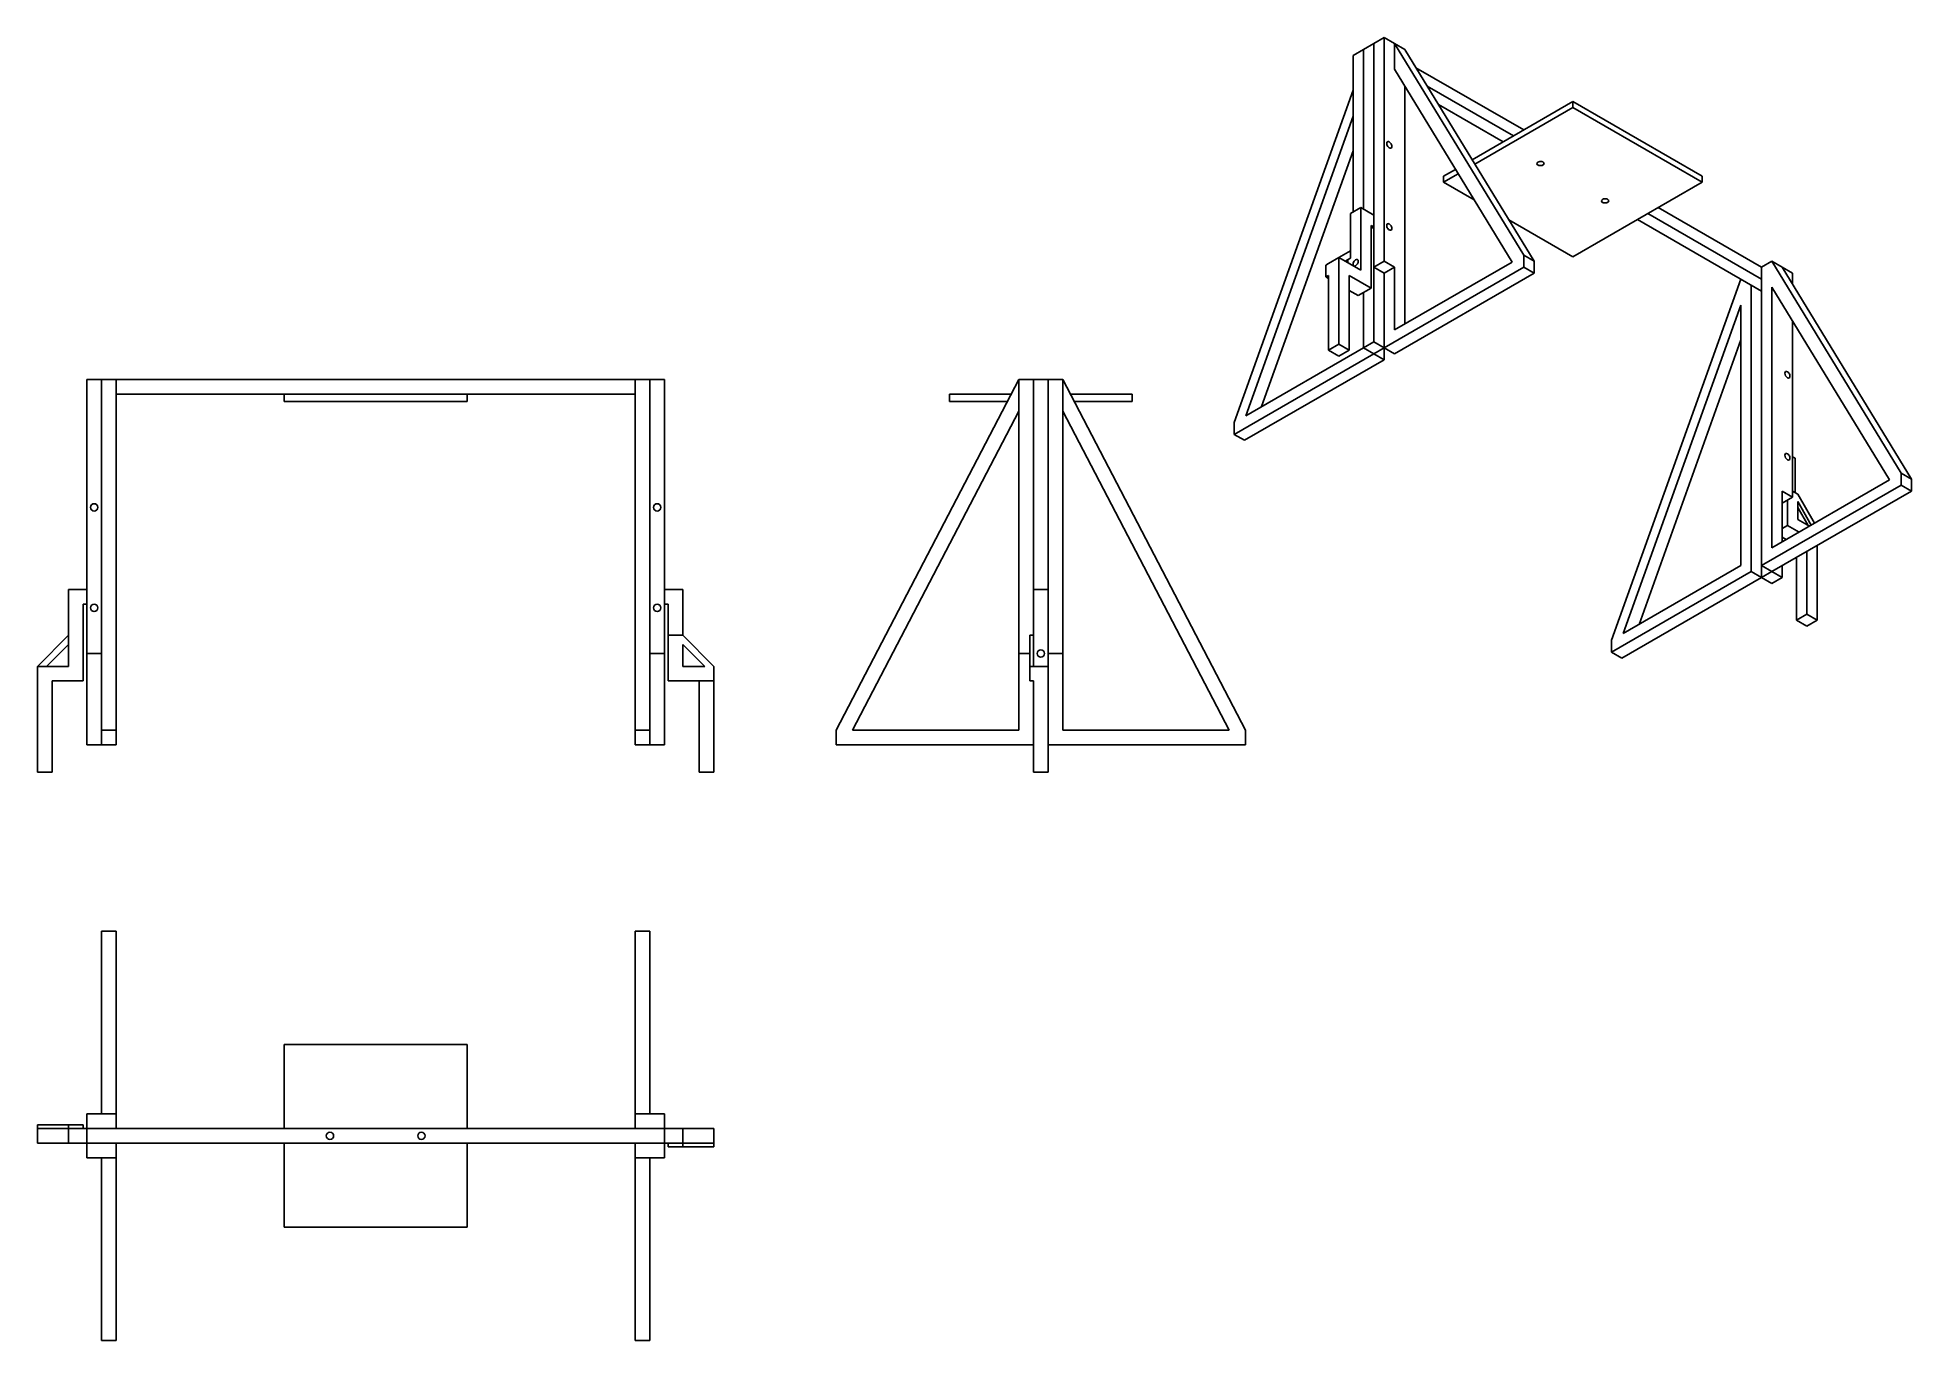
# Model space of a CAD drawing. Header units: millimetres. Extents: x 51 to 564, y 37 to 394.
import ezdxf

# ---------------------------------------------------------------- set-up
doc = ezdxf.new("R2010")
doc.units = ezdxf.units.MM
for name, color, linetype in [('ProjItem', 7, 'CONTINUOUS'), ('ProjItem001', 7, 'CONTINUOUS'), ('ProjItem002', 7, 'CONTINUOUS'), ('View', 7, 'CONTINUOUS')]:
    doc.layers.add(name, color=color, linetype=linetype)

msp = doc.modelspace()

# ---------------------------------------------------------------- linework, layer by layer
at = {"layer": 'ProjItem'}
for p, q in [((411.24, 388.89), (414.07, 390.52)), ((416.89, 392.15), (414.07, 390.52)), ((414.07, 346.84), (414.07, 390.52)), ((414.07, 390.52), (414.07, 346.84)), ((419.72, 393.79), (416.89, 392.15)), ((416.89, 310.5), (416.89, 392.15)), ((416.89, 392.15), (416.89, 330.92)), ((422.55, 392.15), (419.72, 393.79)), ((419.72, 332.55), (419.72, 393.79)), ((425.38, 390.52), (422.55, 392.15)), ((422.55, 392.15), (457.91, 334.18)), ((422.55, 392.15), (422.55, 385.08)), ((425.38, 390.52), (460.73, 332.55)), ((411.24, 346.02), (411.24, 388.89)), ((422.55, 385.08), (454.72, 332.34)), ((428.45, 385.48), (457.91, 368.47)), ((411.24, 379.35), (378.71, 288.46)), ((425.38, 380.44), (425.38, 315.4)), ((431.53, 380.44), (455.08, 366.84)), ((434.6, 375.4), (452.25, 365.21)), ((471.34, 376.23), (443.79, 360.33)), ((471.34, 374.6), (444.53, 359.12)), ((471.34, 374.6), (471.34, 376.23)), ((506.7, 355.82), (471.34, 376.23)), ((506.7, 354.19), (471.34, 374.6)), ((411.24, 372.28), (381.9, 290.3)), ((411.24, 362.74), (386.2, 292.78)), ((439.25, 357.7), (435.99, 355.82)), ((439.99, 356.49), (435.99, 354.19)), ((435.99, 354.19), (435.99, 355.82)), ((435.99, 354.19), (444.33, 349.37)), ((471.34, 333.77), (506.7, 354.19)), ((506.7, 354.19), (506.7, 355.82)), ((413.36, 347.25), (410.53, 345.61)), ((410.53, 345.61), (410.53, 335.41)), ((413.36, 347.25), (413.36, 330.1)), ((416.89, 345.2), (413.36, 347.25)), ((416.89, 345.2), (416.89, 341.94)), ((453.82, 343.89), (471.34, 333.77)), ((489.02, 343.98), (522.96, 324.38)), ((491.85, 345.61), (522.96, 327.65)), ((494.68, 347.25), (522.96, 330.92)), ((416.19, 325.2), (416.19, 342.35)), ((416.19, 342.35), (416.89, 341.94)), ((416.89, 341.94), (416.19, 341.53)), ((407.35, 333.57), (404.52, 331.94)), ((410.53, 335.41), (407.35, 333.57)), ((413.36, 330.1), (407.35, 333.57)), ((407.35, 333.57), (407.35, 309.89)), ((409.12, 332.55), (410.53, 333.36)), ((410.53, 335.41), (410.53, 333.36)), ((460.73, 332.55), (457.91, 334.18)), ((457.91, 330.92), (457.91, 334.18)), ((404.52, 331.94), (403.81, 331.53)), ((403.81, 328.26), (403.81, 331.53)), ((404.52, 328.67), (403.81, 328.26)), ((404.52, 327.85), (403.81, 328.26)), ((404.52, 328.67), (404.52, 308.26)), ((409.82, 332.96), (409.82, 332.14)), ((410.18, 308.26), (410.18, 328.67)), ((410.18, 328.67), (416.19, 325.2)), ((416.89, 330.92), (419.72, 332.55)), ((419.72, 329.28), (416.89, 330.92)), ((422.55, 330.92), (419.72, 332.55)), ((419.72, 308.87), (457.91, 330.92)), ((422.55, 330.92), (419.72, 329.28)), ((419.72, 329.28), (419.72, 308.87)), ((419.72, 308.87), (419.72, 329.28)), ((422.55, 313.77), (454.72, 332.34)), ((422.55, 330.92), (422.55, 313.77)), ((422.55, 307.24), (460.73, 329.28)), ((460.73, 329.28), (457.91, 330.92)), ((460.73, 329.28), (460.73, 332.55)), ((522.96, 330.92), (525.79, 332.55)), ((522.96, 249.27), (522.96, 330.92)), ((528.62, 330.92), (525.79, 332.55)), ((525.79, 332.55), (561.14, 274.58)), ((528.62, 330.92), (563.97, 272.94)), ((528.62, 330.92), (531.44, 329.28)), ((531.44, 326.28), (531.44, 329.28)), ((412.65, 323.16), (410.18, 324.59)), ((416.19, 325.2), (412.65, 323.16)), ((414.07, 308.87), (414.07, 323.97)), ((517.3, 327.65), (481.95, 228.85)), ((520.13, 326.02), (520.13, 247.63)), ((525.79, 325.48), (557.95, 272.74)), ((525.79, 325.48), (525.79, 254.16)), ((517.3, 320.58), (485.14, 230.69)), ((517.3, 320.58), (517.3, 249.27)), ((531.44, 268.04), (531.44, 316.2)), ((414.07, 308.87), (381.9, 290.3)), ((407.35, 309.89), (404.52, 308.26)), ((404.52, 308.26), (407.35, 306.62)), ((407.35, 309.89), (410.18, 308.26)), ((410.18, 308.26), (407.35, 306.62)), ((416.89, 310.5), (414.07, 308.87)), ((416.89, 307.24), (414.07, 308.87)), ((419.72, 308.87), (416.89, 310.5)), ((419.72, 308.87), (416.89, 307.24)), ((419.72, 305.6), (419.72, 308.87)), ((422.55, 307.24), (419.72, 308.87)), ((517.3, 311.04), (489.44, 233.18)), ((416.89, 307.24), (378.71, 285.19)), ((419.72, 305.6), (381.54, 283.56)), ((416.89, 307.24), (419.72, 305.6)), ((378.71, 285.19), (378.71, 288.46)), ((378.71, 285.19), (381.54, 283.56)), ((532.15, 278.66), (531.44, 279.07)), ((532.15, 278.66), (532.15, 269.27)), ((525.79, 254.16), (557.95, 272.74)), ((563.97, 272.94), (561.14, 274.58)), ((561.14, 271.31), (561.14, 274.58)), ((563.97, 269.68), (563.97, 272.94)), ((522.96, 249.27), (561.14, 271.31)), ((525.79, 247.63), (563.97, 269.68)), ((528.62, 269.68), (528.62, 255.8)), ((528.62, 269.68), (531.44, 268.04)), ((528.62, 266.41), (531.44, 268.04)), ((530.03, 260.29), (530.03, 267.23)), ((531.44, 269.68), (532.86, 268.86)), ((532.86, 268.86), (537.46, 260.9)), ((532.86, 266.82), (532.86, 261.92)), ((536.57, 260.39), (532.86, 266.82)), ((563.97, 269.68), (561.14, 271.31)), ((535.69, 260.29), (532.86, 265.19)), ((532.86, 261.92), (536.04, 260.08)), ((528.62, 259.47), (530.03, 260.29)), ((529.68, 256.41), (528.62, 257.02)), ((530.03, 260.29), (533.21, 258.45)), ((532.51, 234.36), (532.51, 251.51)), ((535.33, 236), (535.33, 253.14)), ((538.16, 254.78), (538.16, 234.36)), ((520.13, 247.63), (481.95, 225.59)), ((517.3, 249.27), (485.14, 230.69)), ((520.13, 247.63), (522.96, 246)), ((522.96, 246), (522.96, 249.27)), ((525.79, 247.63), (522.96, 249.27)), ((522.96, 246), (522.96, 249.27)), ((525.79, 247.63), (522.96, 246)), ((528.62, 246), (525.79, 247.63)), ((528.62, 249.27), (528.62, 246)), ((522.96, 246), (484.78, 223.95)), ((525.79, 244.37), (522.96, 246)), ((528.62, 246), (525.79, 244.37)), ((532.51, 234.36), (535.33, 236)), ((538.16, 234.36), (535.33, 236)), ((535.33, 232.73), (532.51, 234.36)), ((535.33, 232.73), (538.16, 234.36)), ((481.95, 225.59), (481.95, 228.85)), ((481.95, 225.59), (484.78, 223.95))]:
    msp.add_line(p, q, dxfattribs=at)
for centre, major_axis, start_param, end_param in [((421.14, 364.39), (-0.5, 0.866), 0, -3.926991), ((421.14, 364.39), (-0.5, 0.866), -3.141593, 0), ((421.14, 364.39), (-0.5, 0.866), -3.926991, -3.141593), ((462.5, 359.29), (1, 0), -3.926991, -3.141593), ((462.5, 359.29), (1, 0), -3.141593, 0), ((462.5, 359.29), (1, 0), 0, -3.926991), ((480.18, 349.08), (1, 0), -3.926991, -3.141593), ((480.18, 349.08), (1, 0), -3.141593, 0), ((480.18, 349.08), (1, 0), 0, -3.926991), ((421.14, 341.94), (-0.5, 0.866), 0, -3.926991), ((421.14, 341.94), (-0.5, 0.866), -3.141593, 0), ((421.14, 341.94), (-0.5, 0.866), -3.926991, -3.141593), ((411.94, 332.14), (0.5, 0.866), 0.785398, 3.141593), ((411.94, 332.14), (0.5, 0.866), 3.141593, 0), ((411.94, 332.14), (0.5, 0.866), 0, 0.785398), ((415.48, 330.1), (-0.5, -0.866), -3.926991049, -3.926990585), ((530.03, 301.52), (0.5, -0.866), 2.356194, 3.141593), ((530.03, 301.52), (0.5, -0.866), 3.141593, 0), ((530.03, 301.52), (0.5, -0.866), 0, 2.356194), ((530.03, 279.07), (0.5, -0.866), 3.141593, 0), ((530.03, 279.07), (0.5, -0.866), 2.356194, 3.141593), ((530.03, 279.07), (0.5, -0.866), 0, 2.356194)]:
    msp.add_ellipse(centre, major_axis=major_axis, ratio=0.57735, start_param=start_param, end_param=end_param, dxfattribs=at)
at = {"layer": 'ProjItem001'}
for p, q in [((68.93, 149.26), (72.93, 149.26)), ((68.93, 99.26), (68.93, 149.26)), ((72.93, 99.26), (72.93, 149.26)), ((214.93, 149.26), (218.93, 149.26)), ((214.93, 99.26), (214.93, 149.26)), ((218.93, 99.26), (218.93, 149.26)), ((118.93, 95.26), (118.93, 118.26)), ((118.93, 118.26), (168.93, 118.26)), ((168.93, 118.26), (168.93, 95.26)), ((68.93, 99.26), (64.93, 99.26)), ((64.93, 99.26), (64.93, 95.26)), ((68.93, 99.26), (72.93, 99.26)), ((72.93, 95.26), (72.93, 99.26)), ((214.93, 99.26), (218.93, 99.26)), ((214.93, 95.26), (214.93, 99.26)), ((218.93, 99.26), (222.93, 99.26)), ((222.93, 99.26), (222.93, 95.26)), ((59.93, 96.26), (51.43, 96.26)), ((51.43, 95.26), (51.43, 96.26)), ((51.43, 91.26), (51.43, 95.26)), ((59.93, 95.26), (51.43, 95.26)), ((63.93, 96.26), (59.93, 96.26)), ((59.93, 95.26), (59.93, 96.26)), ((59.93, 91.26), (59.93, 95.26)), ((59.93, 95.26), (64.93, 95.26)), ((63.93, 95.26), (63.93, 96.26)), ((64.93, 91.26), (64.93, 95.26)), ((64.93, 95.26), (222.93, 95.26)), ((64.93, 95.26), (72.93, 95.26)), ((214.93, 95.26), (222.93, 95.26)), ((222.93, 91.26), (222.93, 95.26)), ((222.93, 95.26), (227.93, 95.26)), ((227.93, 95.26), (227.93, 91.26)), ((227.93, 95.26), (236.43, 95.26)), ((236.43, 95.26), (236.43, 91.26)), ((59.93, 91.26), (51.43, 91.26)), ((64.93, 91.26), (59.93, 91.26)), ((64.93, 91.26), (222.93, 91.26)), ((72.93, 91.26), (64.93, 91.26)), ((64.93, 87.26), (64.93, 91.26)), ((68.93, 87.26), (64.93, 87.26)), ((72.93, 87.26), (68.93, 87.26)), ((68.93, 87.26), (68.93, 37.26)), ((72.93, 91.26), (72.93, 87.26)), ((72.93, 87.26), (72.93, 37.26)), ((118.93, 68.26), (118.93, 91.26)), ((168.93, 91.26), (168.93, 68.26)), ((214.93, 91.26), (214.93, 87.26)), ((222.93, 91.26), (214.93, 91.26)), ((218.93, 87.26), (214.93, 87.26)), ((214.93, 87.26), (214.93, 37.26)), ((218.93, 87.26), (218.93, 37.26)), ((218.93, 87.26), (222.93, 87.26)), ((227.93, 91.26), (222.93, 91.26)), ((222.93, 87.26), (222.93, 91.26)), ((223.93, 91.26), (223.93, 90.26)), ((223.93, 90.26), (227.93, 90.26)), ((227.93, 91.26), (236.43, 91.26)), ((227.93, 91.26), (227.93, 90.26)), ((227.93, 90.26), (236.43, 90.26)), ((236.43, 91.26), (236.43, 90.26)), ((168.93, 68.26), (118.93, 68.26)), ((72.93, 37.26), (68.93, 37.26)), ((218.93, 37.26), (214.93, 37.26))]:
    msp.add_line(p, q, dxfattribs=at)
for centre in [(131.43, 93.26), (156.43, 93.26)]:
    msp.add_circle(centre, 1, dxfattribs=at)
at = {"layer": 'ProjItem002'}
for p, q in [((319.84, 300.22), (269.84, 204.22)), ((319.84, 300.22), (323.84, 300.22)), ((319.84, 225.22), (319.84, 300.22)), ((323.84, 242.72), (323.84, 300.22)), ((327.84, 300.22), (323.84, 300.22)), ((323.84, 300.22), (323.84, 242.72)), ((327.84, 242.72), (327.84, 300.22)), ((327.84, 300.22), (327.84, 242.72)), ((331.84, 300.22), (327.84, 300.22)), ((331.84, 300.22), (381.84, 204.22)), ((331.84, 225.22), (331.84, 300.22)), ((300.84, 294.22), (300.84, 296.22)), ((317.76, 296.22), (300.84, 296.22)), ((316.72, 294.22), (300.84, 294.22)), ((350.84, 296.22), (333.93, 296.22)), ((350.84, 294.22), (334.97, 294.22)), ((350.84, 294.22), (350.84, 296.22)), ((319.84, 291.57), (274.35, 204.22)), ((331.84, 291.57), (377.33, 204.22)), ((327.84, 242.72), (323.84, 242.72)), ((323.84, 242.72), (323.84, 230.22)), ((327.84, 242.72), (327.84, 221.72)), ((322.84, 230.22), (322.84, 221.72)), ((323.84, 230.22), (322.84, 230.22)), ((323.84, 230.22), (323.84, 221.72)), ((319.84, 225.22), (319.84, 204.22)), ((322.84, 225.22), (319.84, 225.22)), ((322.84, 217.72), (322.84, 221.72)), ((323.84, 221.72), (322.84, 221.72)), ((327.84, 221.72), (323.84, 221.72)), ((327.84, 225.22), (331.84, 225.22)), ((327.84, 221.72), (327.84, 192.72)), ((331.84, 225.22), (331.84, 204.22)), ((323.84, 217.72), (322.84, 217.72)), ((323.84, 200.22), (323.84, 217.72)), ((323.84, 217.72), (323.84, 192.72)), ((269.84, 200.22), (269.84, 204.22)), ((323.84, 200.22), (269.84, 200.22)), ((319.84, 204.22), (274.35, 204.22)), ((319.84, 204.22), (274.35, 204.22)), ((327.84, 200.22), (381.84, 200.22)), ((331.84, 204.22), (377.33, 204.22)), ((331.84, 204.22), (377.33, 204.22)), ((381.84, 200.22), (381.84, 204.22)), ((327.84, 192.72), (323.84, 192.72))]:
    msp.add_line(p, q, dxfattribs=at)
msp.add_circle((325.84, 225.22), 1, dxfattribs=at)
at = {"layer": 'View'}
for p, q in [((68.93, 300.22), (64.93, 300.22)), ((64.93, 225.22), (64.93, 300.22)), ((72.93, 300.22), (68.93, 300.22)), ((68.93, 300.22), (68.93, 204.22)), ((72.93, 300.22), (214.93, 300.22)), ((72.93, 300.22), (72.93, 204.22)), ((218.93, 300.22), (214.93, 300.22)), ((214.93, 300.22), (214.93, 204.22)), ((218.93, 300.22), (218.93, 204.22)), ((218.93, 300.22), (222.93, 300.22)), ((222.93, 225.22), (222.93, 300.22)), ((72.93, 296.22), (118.93, 296.22)), ((118.93, 294.22), (118.93, 296.22)), ((168.93, 296.22), (118.93, 296.22)), ((168.93, 294.22), (118.93, 294.22)), ((168.93, 296.22), (214.93, 296.22)), ((168.93, 294.22), (168.93, 296.22)), ((59.93, 242.72), (59.93, 221.72)), ((64.93, 242.72), (59.93, 242.72)), ((227.93, 242.72), (222.93, 242.72)), ((227.93, 242.72), (227.93, 230.22)), ((63.93, 217.72), (63.93, 238.72)), ((63.93, 238.72), (64.93, 238.72)), ((223.93, 238.72), (222.93, 238.72)), ((223.93, 230.22), (223.93, 238.72)), ((59.93, 230.22), (51.43, 221.72)), ((53.93, 221.72), (59.93, 227.72)), ((223.93, 230.22), (227.93, 230.22)), ((223.93, 217.72), (223.93, 230.22)), ((227.93, 230.22), (236.43, 221.72)), ((227.93, 227.72), (227.93, 221.72)), ((233.93, 221.72), (227.93, 227.72)), ((59.93, 221.72), (51.43, 221.72)), ((51.43, 221.72), (51.43, 192.72)), ((64.93, 200.22), (64.93, 225.22)), ((68.93, 225.22), (64.93, 225.22)), ((218.93, 225.22), (222.93, 225.22)), ((222.93, 225.22), (222.93, 200.22)), ((227.93, 221.72), (233.93, 221.72)), ((236.43, 217.72), (236.43, 221.72)), ((55.43, 192.72), (55.43, 217.72)), ((55.43, 217.72), (63.93, 217.72)), ((223.93, 217.72), (236.43, 217.72)), ((232.43, 192.72), (232.43, 217.72)), ((236.43, 217.72), (236.43, 192.72)), ((68.93, 200.22), (64.93, 200.22)), ((72.93, 204.22), (68.93, 204.22)), ((68.93, 200.22), (68.93, 204.22)), ((72.93, 200.22), (68.93, 200.22)), ((72.93, 200.22), (72.93, 204.22)), ((218.93, 204.22), (214.93, 204.22)), ((214.93, 200.22), (214.93, 204.22)), ((218.93, 200.22), (214.93, 200.22)), ((218.93, 200.22), (218.93, 204.22)), ((222.93, 200.22), (218.93, 200.22)), ((51.43, 192.72), (55.43, 192.72)), ((236.43, 192.72), (232.43, 192.72))]:
    msp.add_line(p, q, dxfattribs=at)
for centre in [(66.93, 265.22), (220.93, 265.22), (66.93, 237.72), (220.93, 237.72)]:
    msp.add_circle(centre, 1, dxfattribs=at)

doc.saveas('drawing.dxf')
